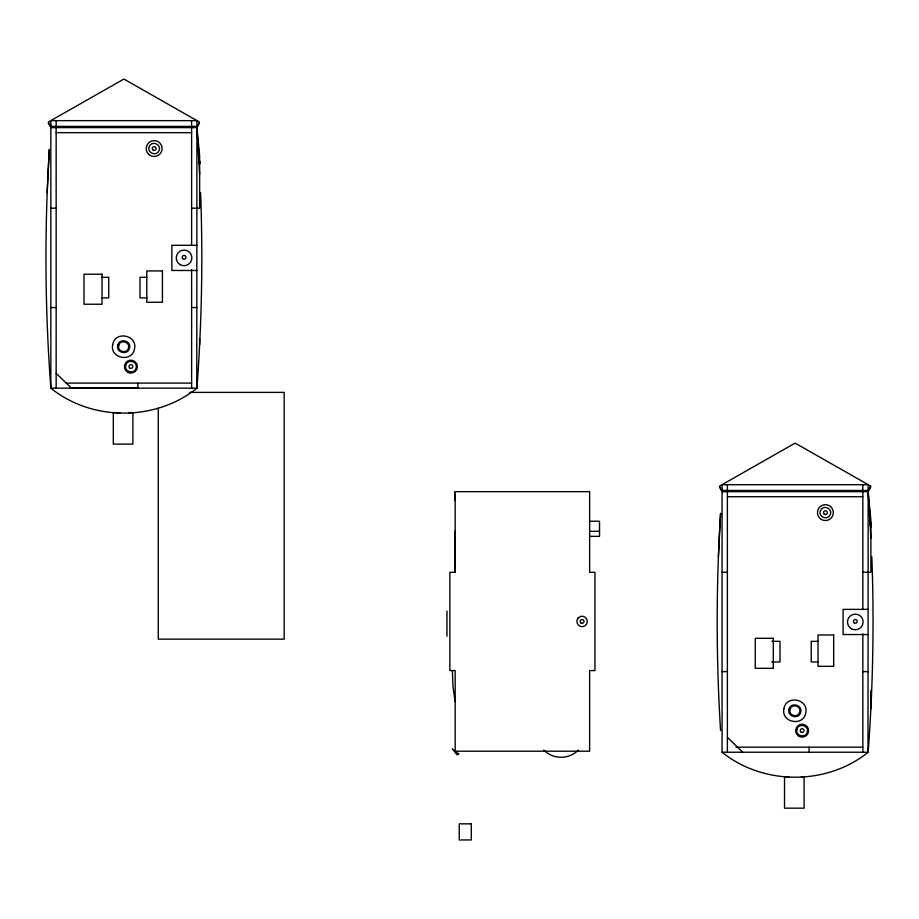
<?xml version="1.0" encoding="UTF-8"?>
<svg xmlns="http://www.w3.org/2000/svg" width="919" height="919" viewBox="0 0 919 919"><rect width="100%" height="100%" fill="white"/><g stroke="black" fill="none" stroke-linecap="round" stroke-linejoin="round"><path stroke-width="1.38" d="M50.844 126.408L48.316 122.043L123.881 79.045L199.446 122.043L196.93 126.408L50.844 126.408L50.844 120.642L196.93 120.642L196.769 388.163M56.151 120.642L56.151 388.163M191.612 120.642L191.612 245.316M455.181 572.307L455.181 491.665L589.642 491.665L589.642 572.307L594.949 572.307L594.949 670.56L589.642 670.56L589.642 751.202L455.181 751.202L455.181 670.56L449.873 670.56L449.873 572.307L455.181 572.307L455.215 530.964M727.389 484.704L727.389 752.224M862.849 484.704L862.849 609.377M47.168 192.703L49.35 149.292C44.388 228.831 44.893 308.692 50.844 388.163C92.095 421.453 155.667 421.453 196.93 388.163C201.789 323.143 203.019 257.86 200.595 192.703M718.405 556.776L720.576 513.365C716.073 585.667 716.073 658.245 720.576 730.548M868.007 752.224L868.156 484.704L722.07 484.704L722.07 752.224C763.333 785.527 826.905 785.527 868.156 752.224C873.016 687.205 874.245 621.922 871.832 556.776M199.446 123.249L196.93 127.615L199.641 174.254M870.684 487.311L868.156 491.676L870.879 538.316M458.684 753.879L457.019 754.798L452.274 748.824L458.684 753.879L457.019 753.879M56.151 132.669L191.612 132.669M50.844 208.211L56.151 208.211M191.612 208.211L199.641 208.211L199.641 156.115L196.93 127.615L50.844 127.615L48.316 123.249M196.93 245.293L171.864 245.293L171.864 270.473L196.93 270.473M101.963 277.251L108.741 277.251L108.741 297.894L101.963 297.894M146.902 277.274L139.987 277.274L139.987 297.894L146.902 297.894M50.844 307.566L56.151 307.566M191.612 307.566L196.93 307.566M66.134 383.108L191.612 383.108M69.729 388.163L137.907 388.151L137.884 383.108M196.93 388.163L50.844 388.163L50.844 125.076M189.739 392.39L284.166 392.39L284.166 639.153L158.263 639.153L158.263 408.174M120.297 412.62L113.301 412.62L113.301 444.107L132.876 444.107L132.876 412.62L128.683 412.62M727.389 496.731L862.849 496.731M589.906 521.234L599.521 521.234L599.521 536.351L589.906 536.351M589.906 531.297L599.521 531.297M722.07 572.273L727.389 572.273M862.849 572.273L870.879 572.273L870.879 520.177L868.156 491.676L722.07 491.676L719.554 487.311M868.156 609.366L843.091 609.366L843.091 634.547L868.156 634.547M771.834 641.313L779.978 641.313L779.978 661.967L771.834 661.967M818.14 641.347L811.213 641.347L811.213 661.967L818.14 661.967M722.07 671.628L727.389 671.628M862.849 671.628L868.156 671.628M735.947 747.17L862.849 747.17M722.07 752.224L868.156 752.224M788.732 776.681L784.539 776.681L784.539 808.169L804.102 808.169L804.102 776.681L801.311 776.681M727.389 737.371L742.736 752.224M56.151 373.309L71.51 388.163M199.032 160.147L199.641 163.559L197.976 142.847M455.146 701.748L452.906 685.723L452.412 670.893M870.144 522.038L870.879 527.621L869.213 506.909M198.906 157.976L199.641 163.559L198.424 149.292M869.902 517.696L870.879 527.621L869.65 513.365M198.665 153.634L199.641 163.559M455.181 491.665L455.215 500.752M870.879 690.33L870.879 708.848M862.849 633.777L862.849 752.224M809.111 747.17L809.111 752.224M446.967 611.009L446.967 636.189M199.641 339.077L199.641 344.774M191.612 269.715L191.612 388.163M578.35 750.111A24.422 24.422 0 0 1 543.807 750.111M112.715 344.602C109.476 358.502 132.336 362.913 134.519 348.818C137.747 334.918 114.886 330.495 112.715 344.602M783.941 708.664C780.713 722.564 803.574 726.986 805.745 712.88C808.984 698.98 786.124 694.557 783.941 708.664M117.781 345.142C115.484 352.563 127.73 355.837 129.453 348.267C131.739 340.846 119.504 337.572 117.781 345.142M118.746 345.406C116.839 351.586 127.04 354.32 128.476 348.014C130.395 341.822 120.194 339.088 118.746 345.406M125.731 365.245C123.697 371.827 134.553 374.734 136.081 368.014C138.114 361.443 127.259 358.536 125.731 365.245M789.007 709.204C786.721 716.625 798.956 719.91 800.679 712.328C802.976 704.907 790.731 701.634 789.007 709.204M789.984 709.468C788.077 715.648 798.278 718.382 799.714 712.076C801.621 705.884 791.42 703.15 789.984 709.468M796.968 729.307C794.935 735.889 805.779 738.796 807.307 732.087C809.34 725.505 798.496 722.598 796.968 729.307M149.257 146.626C146.546 152.83 156.827 156.873 159.067 150.486C161.778 144.272 151.497 140.239 149.257 146.626M820.495 510.7C817.784 516.903 828.065 520.935 830.305 514.548C833.016 508.345 822.735 504.301 820.495 510.7M578.108 618.005L576.925 620.451L577.121 623.162L578.648 625.402C581.647 627.987 586.506 626.321 587.241 622.416L587.046 619.705L585.518 617.465L583.071 616.27L580.36 616.477L578.108 618.005M870.684 486.105L868.156 490.47L722.07 490.47L719.554 486.105L795.119 443.107L870.684 486.105M162.433 270.933L146.787 270.933L146.787 302.259L162.433 302.259L162.433 270.933M102.055 274.23L84.008 274.23L84.008 304.235L102.055 304.235L102.055 274.23M833.671 634.995L818.013 634.995L818.013 666.321L833.671 666.321L833.671 634.995M773.293 638.291L755.246 638.291L755.246 668.308L773.293 668.308L773.293 638.291M471.309 823.838L459.224 823.838L459.224 839.955L471.309 839.955L471.309 823.838M180.158 264.649A7.811 7.811 0 0 0 191.864 257.883A7.811 7.811 0 0 0 180.158 251.128A7.811 7.811 0 0 0 180.158 264.649M182.64 258.538A1.884 1.884 0 0 0 185.856 257.952A1.884 1.884 0 0 0 183.731 255.459A1.884 1.884 0 0 0 182.64 258.538M153.22 150.188A1.884 1.884 0 0 0 156.058 148.556A1.884 1.884 0 0 0 153.22 146.925A1.884 1.884 0 0 0 153.22 150.188M149.452 154.932A7.926 7.926 0 0 0 162.043 149.452A7.926 7.926 0 0 0 150.992 141.285A7.926 7.926 0 0 0 149.452 154.932M129.97 368.163A1.884 1.884 0 0 0 132.807 366.532A1.884 1.884 0 0 0 129.97 364.889A1.884 1.884 0 0 0 129.97 368.163M127.661 372.252A6.49 6.49 0 0 0 137.39 366.635A6.49 6.49 0 0 0 127.661 361.018A6.49 6.49 0 0 0 127.661 372.252M851.385 628.711A7.811 7.811 0 0 0 863.102 621.956A7.811 7.811 0 0 0 851.385 615.19A7.811 7.811 0 0 0 851.385 628.711M853.866 622.6A1.884 1.884 0 0 0 857.082 622.014A1.884 1.884 0 0 0 854.969 619.521A1.884 1.884 0 0 0 853.866 622.6M824.458 514.261A1.884 1.884 0 0 0 827.284 512.618A1.884 1.884 0 0 0 824.458 510.987A1.884 1.884 0 0 0 824.458 514.261M820.69 519.005A7.926 7.926 0 0 0 833.28 513.514A7.926 7.926 0 0 0 822.229 505.347A7.926 7.926 0 0 0 820.69 519.005M801.207 732.225A1.884 1.884 0 0 0 804.033 730.594A1.884 1.884 0 0 0 801.207 728.962A1.884 1.884 0 0 0 801.207 732.225M798.898 736.314A6.49 6.49 0 0 0 808.628 730.697A6.49 6.49 0 0 0 798.898 725.08A6.49 6.49 0 0 0 798.898 736.314M580.865 622.875A1.884 1.884 0 0 0 583.944 621.761A1.884 1.884 0 0 0 581.44 619.659A1.884 1.884 0 0 0 580.865 622.875"/></g></svg>
